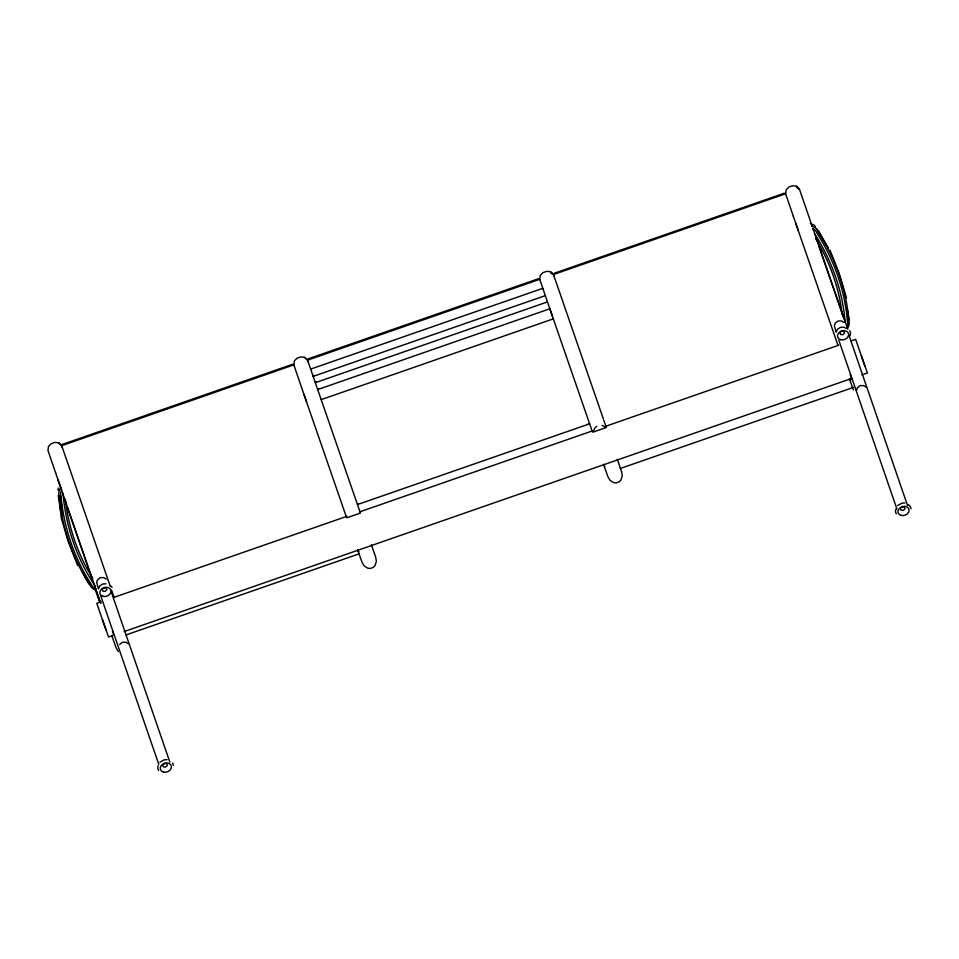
<?xml version="1.0" encoding="UTF-8"?>
<svg xmlns="http://www.w3.org/2000/svg" width="959" height="959" viewBox="0 0 959 959"><rect width="100%" height="100%" fill="white"/><g stroke="black" fill="none" stroke-linecap="round" stroke-linejoin="round"><path stroke-width="1.44" d="M58.103 490.097L58.187 487.975M158.139 765.678L157.755 768.219L158.559 770.545M850.189 335.578L850.573 333.037L849.77 330.711M895.826 509.013L895.442 511.555L896.245 513.892M856.495 390.457L857.358 387.808L860.163 385.65L863.699 385.59L866.013 387.148M98.729 588.215L99.748 585.985L102.625 584.043L106.089 583.779M836.416 331.562L837.435 329.333L840.312 327.391L843.776 327.127L845.934 328.242M593.321 431.346L594.868 427.978L596.702 426.359M603.379 419.035L553.475 274.538L554.218 273.255L784.246 193.227L785.625 193.766L793.357 216.362M313.953 375.305L313.149 376.396L360.009 511.89M316.146 381.694L315.307 382.689L547.457 301.917L539.725 279.321L540.277 275.305L542.926 272.656L546.642 271.325L550.562 271.733M318.556 388.671L317.681 389.558L549.819 308.786L547.445 301.893M358.366 503.739L357.479 504.566L589.629 423.794L588.406 423.698M119.671 644.46L122.476 642.302L126.013 642.254L128.338 643.801M159.925 762.177L164.516 759.732L167.118 759.684M897.612 505.525L902.203 503.067L904.805 503.019M554.17 276.516L553.499 274.586L550.622 271.936L553.475 274.538L785.625 193.766L786.176 189.762L788.813 187.113L792.542 185.77L796.449 186.178M545.299 295.636L313.149 376.396L310.656 369.107L542.794 288.335M321.169 399.639L553.307 318.868M101.031 601.856L96.787 603.331L106.005 630.051M113.749 597.433L346.918 516.314M359.625 511.89L592.794 430.771M605.513 426.335L838.669 345.216M851.388 340.793L855.632 339.318L867.404 372.979L861.757 374.945M346.858 517.788L360.608 513.005M592.758 432.233L606.508 427.45M114.217 635.026L108.571 637.004L102.409 619.598M124.107 631.585L851.868 378.385M125.977 634.954L359.146 553.834M620.281 468.495L853.462 387.376M304.662 357.287L300.754 356.88L297.026 358.21L294.389 360.86L293.85 364.923L301.558 387.472M58.763 442.842L54.855 442.423L51.127 443.765L48.489 446.414L47.962 450.478L55.67 473.039M810.319 223.567L814.035 225.005L815.438 226.612M602.06 425.4L605.525 427.151M799.398 189.055L796.509 186.382L799.374 188.983L796.905 187.461L799.41 189.067L812.141 226.108M553.499 274.586L551.005 273.003L553.475 274.538M843.884 322.488L841.57 320.941L838.034 321.001L835.229 323.159L834.366 325.796L836.116 332.15M106.197 579.152L103.884 577.606L100.347 577.654L97.542 579.811L96.679 582.461L98.429 588.802M849.446 379.5L850.753 380.663M603.559 465.055L604.865 466.218M357.659 550.598L358.966 551.773M908.377 504.65L910.247 506.412L911.05 508.738M110.213 585.601L112.083 587.364M811.662 226.288A11.4 9.638 -19.6 0 1 818.387 232.054L828.384 248.309L818.614 230.879M96.308 590.145A11.4 9.638 -19.6 0 1 89.583 584.379C72.297 558.198 62.131 527.366 59.17 496.199A11.4 9.638 -19.6 0 1 60.896 487.496M92.807 578.373C77.799 554.734 68.509 527.222 65.344 499.435M118.281 651.473L116.147 647.888L111.712 635.409M818.387 232.054C835.277 258.415 846.246 288.971 848.799 320.234A11.4 9.638 -19.6 0 1 847.864 327.774M814.766 233.972C831.657 260.333 842.613 290.877 845.179 322.152M815.51 238.443C829.643 261.435 839.161 287.82 842.194 314.672M82.594 571.732L83.984 574.261M85.387 576.791L89.583 584.379M82.498 571.948L88.648 583.611M816.972 228.949L818.135 231.575M830.026 250.227L839.113 273.123L846.461 297.889M77.643 565.402L68.161 541.356L61.184 517.716L59.17 496.199M94.761 588.346L99.808 602.3M849.398 378.757L853.342 389.857M603.511 464.312L607.934 476.779L610.08 480.363L613.556 482.605L616.074 482.94L619.178 481.85L620.809 480.183L622.247 476.072L621.696 472.02L617.32 459.241M357.611 549.867L362.046 562.334L364.18 565.918L367.669 568.16L370.174 568.495L373.279 567.392L374.921 565.738L376.348 561.626L375.796 557.575L371.421 544.796M100.275 601.401L100.959 603.343M793.345 216.35L798.391 230.879M552.492 316.434L549.819 308.762L592.159 431.118M301.558 387.448L306.592 401.977M58.031 479.872L60.705 487.532M308.271 362.07L307.599 360.14L304.722 357.491L307.599 360.14L310.656 369.107M62.383 447.625L61.712 445.695L58.823 443.034L61.712 445.695L110.141 585.961M95.588 589.03L100.263 602.6M812.956 228.53L847.828 329.297M819.13 246.847L843.944 318.82M795.718 223.219L838.046 345.576M603.798 420.234L605.908 426.335M303.919 394.317L346.259 516.673M111.58 590.121L114.109 597.445M100.359 602.228L55.658 473.003M67.693 508.294L92.52 580.255M861.242 355.573L864.838 366.038M848.967 335.314L907.514 505.429M838.861 340.385L896.941 509.109M850.177 374.525L851.616 378.709M172.56 763.064L173.363 765.39M111.759 593.369L169.839 762.093M100.695 595.647L158.774 764.371M112.491 631.19L113.929 635.373M847.181 308.942L849.027 319.059M847.384 311.663L847.864 314.516M848.331 317.369L848.799 320.234M58.235 495.431L60.825 512.382M61.772 489.845A9.722 8.223 -19.6 0 0 60.968 496.282C63.941 527.45 74.107 558.27 91.381 584.463A9.722 8.223 -19.6 0 0 95.972 589.018M60.968 496.282L62.119 518.495M846.641 327.846A9.722 8.223 -19.6 0 0 847.444 321.409C844.879 290.145 833.922 259.601 817.032 233.229A9.722 8.223 -19.6 0 0 812.441 228.674M62.934 493.286A7.348 6.21 -19.6 0 0 63.198 495.455C66.171 526.623 76.348 557.443 93.61 583.635A7.348 6.21 -19.6 0 0 95.552 586.249M62.431 444.365L61.712 445.695L293.838 364.876L292.459 364.324L62.431 444.365M308.318 358.81L307.599 360.14L539.725 279.321L538.359 278.769L308.318 358.81M103.908 587.735L102.241 589.329L102.865 591.14L105.154 591.355L106.833 589.761L106.209 587.951L103.908 587.735M164.385 763.436L162.718 765.03L163.342 766.84L165.631 767.056L167.31 765.462L166.686 763.652L164.385 763.436M841.594 331.083L839.928 332.677L840.552 334.487L842.841 334.703L844.519 333.109L843.896 331.299L841.594 331.083M902.071 506.784L900.405 508.378L901.028 510.188L903.318 510.404L904.996 508.809L904.373 506.999L902.071 506.784M901.076 515.403A5.706 4.507 -19.5 0 0 909.108 509.948A5.706 4.507 -19.5 0 0 900.405 507.527A5.706 4.507 -19.5 0 0 901.076 515.403M840.599 339.702A5.706 4.507 -19.5 0 0 848.631 334.247A5.706 4.507 -19.5 0 0 839.928 331.826A5.706 4.507 -19.5 0 0 840.599 339.702M163.39 772.055A5.706 4.507 -19.5 0 0 171.421 766.613A5.706 4.507 -19.5 0 0 162.718 764.179A5.706 4.507 -19.5 0 0 163.39 772.055M102.913 596.354A5.706 4.507 -19.5 0 0 110.944 590.912A5.706 4.507 -19.5 0 0 102.241 588.478A5.706 4.507 -19.5 0 0 102.913 596.354"/></g></svg>
